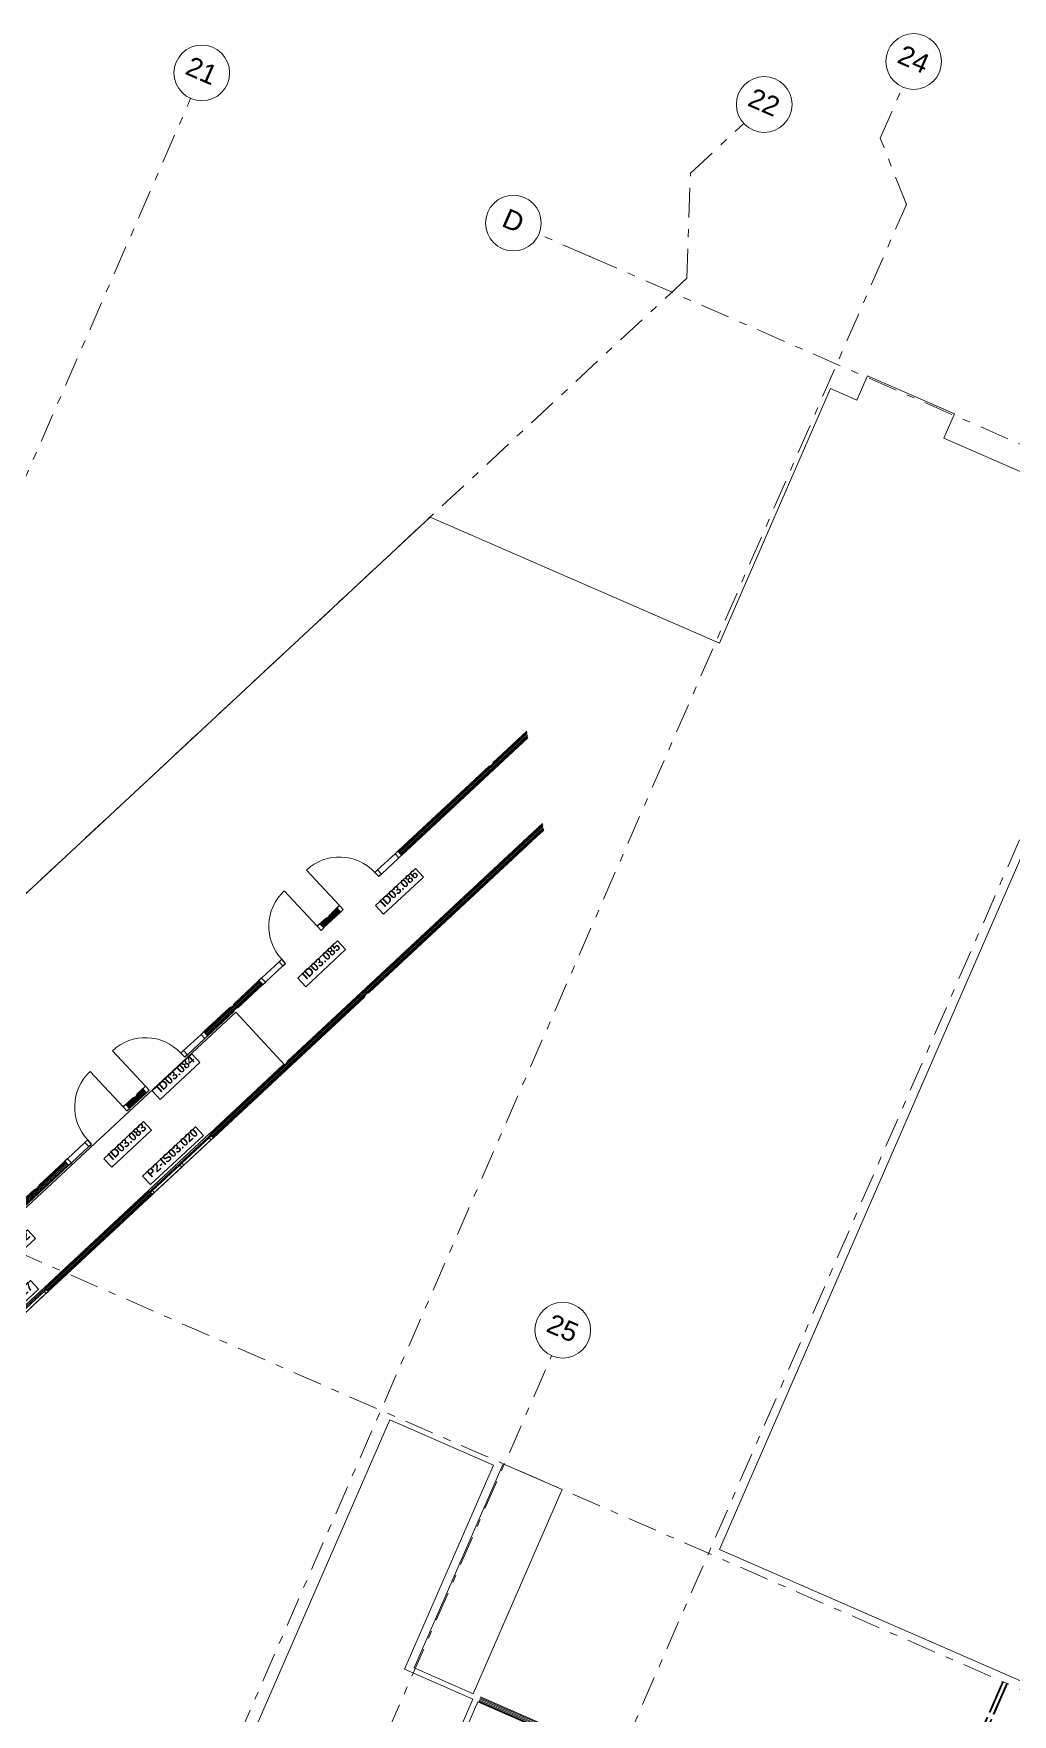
# Model space of a CAD drawing. Header units: millimetres. Extents: x -50172 to 162135, y -142603 to 4572.
# Drawn here: x -10275 to 7302, y -25751 to 4414 of the extents above; entities that cross this region are included whole.
import ezdxf
from ezdxf.enums import TextEntityAlignment as Align

# ---------------------------------------------------------------- set-up
doc = ezdxf.new("R2010")
doc.units = ezdxf.units.MM
doc.header["$MEASUREMENT"] = 0
doc.linetypes.add('Double Dashed', pattern=[1093.611073, 529.166651, -211.666656, 141.111112, -211.666656])
for name, color, linetype in [('A-15-MG_Structural_Grid', 7, 'Continuous'), ('New_A-05-M_Gross_Int_Circulation', 7, 'Continuous'), ('New_A-15-MG_Structural_Grid_Phase_2', 7, 'Continuous'), ('New_A-20-M_Floor_Slab', 7, 'Continuous'), ('New_A-25-M_Wall_Int', 7, 'Continuous'), ('New_ArchiCAD Door Markers', 7, 'Continuous'), ('New_ArchiCAD Doors', 7, 'Continuous'), ('New_ArchiCAD Window Markers', 7, 'Continuous'), ('New_ArchiCAD Windows', 7, 'Continuous')]:
    doc.layers.add(name, color=color, linetype=linetype)
for name, color, linetype, lineweight, true_color in [('A-15-MG_Structural_Grid_Pen_No__163', 7, 'Continuous', 0, 0x750077), ('A-25-M_Wall_Int_Pen_No__107', 7, 'Continuous', 15, 0xa6a6a6), ('New_A-05-M_Gross_Int_Circulation_Pen_No__74', 7, 'Continuous', 20, 0x606060), ('New_A-15-MG_Structural_Grid_Phase_2_Pen_No__222', 7, 'Continuous', 13, 0x65af33), ('New_A-25-M_Wall_Int_Pen_No__107', 7, 'Continuous', 15, 0xa6a6a6), ('New_ArchiCAD Doors_Pen_No__43', 7, 'Continuous', 30, 0x444444), ('New_ArchiCAD Doors_Pen_No__63', 7, 'Continuous', 20, 0x606060), ('New_ArchiCAD Windows_Pen_No__23', 7, 'Continuous', 30, 0x2a2a2a), ('New_ArchiCAD Windows_Pen_No__43', 7, 'Continuous', 30, 0x444444)]:
    doc.layers.add(name, color=color, linetype=linetype, lineweight=lineweight, true_color=true_color)
for name, color, linetype, lineweight in [('New_A-20-M_Floor_Slab_Pen_No__89', 8, 'Continuous', 20), ('New_A-25-M_Wall_Int_Pen_No__1', 7, 'Continuous', 13), ('New_ArchiCAD Door Markers_Pen_No__1', 7, 'Continuous', 13), ('New_ArchiCAD Door Markers_Pen_No__5', 7, 'Continuous', 25), ('New_ArchiCAD Doors_Pen_No__1', 7, 'Continuous', 13), ('New_ArchiCAD Window Markers_Pen_No__1', 7, 'Continuous', 13), ('New_ArchiCAD Window Markers_Pen_No__5', 7, 'Continuous', 25), ('New_ArchiCAD Windows_Pen_No__1', 7, 'Continuous', 13), ('New_ArchiCAD Windows_Pen_No__83', 8, 'Continuous', 20), ('New_ArchiCAD Zone Stamps_Pen_No__6', 7, 'Continuous', 35), ('New_ArchiCAD Zone Stamps_Pen_No__9', 7, 'Continuous', 13)]:
    doc.layers.add(name, color=color, linetype=linetype, lineweight=lineweight)
doc.styles.add('GENERATED_STYLE_1', font='')
doc.styles.add('GENERATED_STYLE_2', font='')
doc.styles.add('GENERATED_STYLE_3', font='')
doc.styles.add('GENERATED_STYLE_4', font='')
doc.styles.get('GENERATED_STYLE_1').set_extended_font_data('Arial', bold=True)
doc.styles.get('GENERATED_STYLE_2').set_extended_font_data('Swis721 BT', bold=True)
doc.styles.get('GENERATED_STYLE_3').set_extended_font_data('Arial')
doc.styles.get('GENERATED_STYLE_4').set_extended_font_data('Swis721 BT')

# ---------------------------------------------------------------- blocks, each defined once
blk = doc.blocks.new('Corridor 02-Third_INB 3152_2_1', base_point=(-27291, -30973))
at = {"layer": 'New_A-05-M_Gross_Int_Circulation_Pen_No__74', "linetype": 'Continuous'}
for p, q in [((-6645, -13146), (-25293, -30497)), ((-5755, -14103), (-6645, -13146)), ((-24435, -31465), (-5755, -14103)), ((-3879, -20465), (-7515, -28803)), ((-2019, -21276), (-3879, -20465)), ((-3617, -24942), (-2019, -21276)), ((-2387, -25478), (-3617, -24942)), ((-2907, -26669), (-2387, -25478))]:
    blk.add_line(p, q, dxfattribs=at)
at = {"layer": 'New_ArchiCAD Zone Stamps_Pen_No__6'}
for tag, height, style, p in [('ROOM_NAME', 250, 'GENERATED_STYLE_1', (-28124, -29414)), ('zoneNameLine2', 250, 'GENERATED_STYLE_1', (-28312, -29846)), ('ROOM_NUMBER', 200, 'GENERATED_STYLE_3', (-28501, -30267)), ('measuredAreaCode', 200, 'GENERATED_STYLE_3', (-28658, -30627)), ('ROOM_HOLES_PRM', 200, 'GENERATED_STYLE_3', (-28350, -30761)), ('DUMMY_649', 200, 'GENERATED_STYLE_3', (-27721, -31035)), ('DUMMY_650', 133, 'GENERATED_STYLE_3', (-27442, -31142))]:
    blk.add_attdef(tag, text='', height=height, rotation=336.4404, dxfattribs=dict(at, style=style)).set_placement(p, align=Align.TOP_LEFT)
blk = doc.blocks.new('Corridor 01-Third_INB 3350_5_1', base_point=(10604, -32200))
at = {"layer": 'New_A-05-M_Gross_Int_Circulation_Pen_No__74', "linetype": 'Continuous'}
for p, q in [((-2300, -25528), (-2815, -26709)), ((17510, -34166), (-2300, -25528))]:
    blk.add_line(p, q, dxfattribs=at)
at = {"layer": 'New_ArchiCAD Zone Stamps_Pen_No__9'}
for tag, height, style, p in [('ROOM_NAME', 250, 'GENERATED_STYLE_1', (9771, -30641)), ('zoneNameLine2', 250, 'GENERATED_STYLE_1', (9583, -31073)), ('ROOM_NUMBER', 200, 'GENERATED_STYLE_3', (9394, -31494)), ('measuredAreaCode', 200, 'GENERATED_STYLE_3', (9237, -31854)), ('DUMMY_649', 200, 'GENERATED_STYLE_3', (9545, -31988)), ('DUMMY_650', 200, 'GENERATED_STYLE_3', (10034, -32201)), ('DUMMY_651', 133, 'GENERATED_STYLE_3', (10313, -32308))]:
    blk.add_attdef(tag, text='', height=height, rotation=336.4404, dxfattribs=dict(at, style=style)).set_placement(p, align=Align.TOP_LEFT)
blk = doc.blocks.new('Slab_1_1', base_point=(-21949, -20987))
at = {"layer": 'New_A-20-M_Floor_Slab_Pen_No__89', "linetype": 'Continuous', "flags": 128}
blk.add_lwpolyline([(19341, -30335), (2042, -22792), (9994, -4556), (6071, -2845), (6261, -2410), (4700, -1730), (4511, -2165), (4033, -1957), (2041, -6526), (-3151, -4262), (-10734, -11317), (-11116, -10906), (-21949, -20987), (-21949, -20987), (-35034, -33163)], dxfattribs=at)
blk.add_lwpolyline([(-3442, -24918), (-2384, -25380), (-785, -21713), (-1843, -21252)], close=True, dxfattribs=at)
blk = doc.blocks.new('*X270')
at = {"layer": 'New_A-25-M_Wall_Int_Pen_No__107', "linetype": 'Continuous'}
blk.add_hatch(color=256, dxfattribs=at).paths.add_polyline_path([(-2263, -25474), (-2273, -25497), (-528, -26258), (-518, -26235)])
blk = doc.blocks.new('Door with Sidelight on Side 2 19')
at = {"layer": 'New_ArchiCAD Doors_Pen_No__1', "linetype": 'Continuous'}
for p, q in [((-755, 0), (-755, -15)), ((755, 0), (755, -15)), ((-755, -15), (-755, -18)), ((-755, -18), (-755, -38)), ((-755, -38), (-755, -63)), ((-755, -63), (-755, -82)), ((-755, -82), (-755, -85)), ((-755, -85), (-755, -100)), ((755, -15), (755, -18)), ((755, -18), (755, -38)), ((755, -38), (755, -63)), ((755, -63), (755, -82)), ((755, -82), (755, -85)), ((755, -85), (755, -100))]:
    blk.add_line(p, q, dxfattribs=at)
at = {"layer": 'New_ArchiCAD Doors_Pen_No__43', "linetype": 'Continuous'}
for p, q in [((-748, 0), (-755, 0)), ((-755, 0), (-755, -100)), ((-682, 0), (-748, 0)), ((-748, 0), (-748, -100)), ((-254, 0), (-682, 0)), ((-682, 0), (-682, -100)), ((-682, -100), (-682, 0)), ((-254, -100), (-254, 0)), ((-188, 0), (-254, 0)), ((-254, 0), (-254, -100)), ((-188, -100), (-188, 0)), ((748, 0), (682, 0)), ((682, 0), (682, -100)), ((748, 0), (755, 0)), ((748, -100), (748, 0)), ((755, 0), (755, -100)), ((-748, -100), (-755, -100)), ((-748, -100), (-682, -100)), ((-682, -100), (-254, -100)), ((-254, -100), (-188, -100)), ((682, -100), (748, -100)), ((748, -100), (755, -100))]:
    blk.add_line(p, q, dxfattribs=at)
at = {"layer": 'New_ArchiCAD Doors_Pen_No__63', "linetype": 'Continuous'}
blk.add_line((682, 0), (682, 870), dxfattribs=at)
blk.add_arc((682, 0), 870, 90, 180, dxfattribs=at)
blk = doc.blocks.new('Wall_12_1', base_point=(17659, -34120))
at = {"layer": 'New_A-25-M_Wall_Int_Pen_No__107', "linetype": 'Continuous'}
for points in [[(-2288, -25530), (-543, -26292), (-537, -26278), (-2282, -25517)], [(-2248, -25439), (-2254, -25453), (-509, -26214), (-503, -26200)]]:
    blk.add_hatch(color=256, dxfattribs=at).paths.add_polyline_path(points)
at = {"layer": 'New_A-25-M_Wall_Int_Pen_No__107', "linetype": 'Continuous', "lineweight": 0, "true_color": 0x535353}
for points in [[(-2281, -25514), (-2282, -25517), (-537, -26278), (-535, -26275)], [(-2254, -25453), (-2255, -25455), (-510, -26216), (-509, -26214)]]:
    blk.add_hatch(color=251, dxfattribs=at).paths.add_polyline_path(points)
at = {"layer": 'New_A-25-M_Wall_Int_Pen_No__1', "linetype": 'Continuous'}
for p, q in [((-537, -26278), (-2282, -25517)), ((-535, -26275), (-2281, -25514)), ((-528, -26258), (-2273, -25497)), ((-518, -26235), (-2263, -25474)), ((-510, -26216), (-2255, -25455)), ((-509, -26214), (-2254, -25453))]:
    blk.add_line(p, q, dxfattribs=at)
at = {"layer": 'New_A-25-M_Wall_Int_Pen_No__1', "linetype": 'Continuous', "flags": 128}
for points in [[(-2288, -25530), (-543, -26292)], [(-503, -26200), (-2248, -25439)]]:
    blk.add_lwpolyline(points, dxfattribs=at)
at = {"layer": 'New_A-25-M_Wall_Int', "color": 250, "lineweight": 50, "true_color": 0x2a2a2a}
blk.add_blockref('*X270', (0, 0), dxfattribs=at)
at = {"layer": 'New_ArchiCAD Doors', "color": 251, "linetype": 'Continuous', "lineweight": 20, "true_color": 0x606060, "zscale": 1000, "rotation": 336.440411583999}
blk.add_blockref('Door with Sidelight on Side 2 19', (189, -26502), dxfattribs=at)
blk = doc.blocks.new('Wall_16_1', base_point=(5524, -28828))
at = {"layer": 'New_A-25-M_Wall_Int_Pen_No__107', "linetype": 'Continuous'}
for points in [[(7123, -25161), (6883, -25711), (6897, -25717), (7137, -25167)], [(7201, -25195), (6961, -25745), (6975, -25751), (7215, -25201)], [(6843, -25803), (5524, -28828), (5538, -28834), (6857, -25809)], [(6921, -25837), (5602, -28862), (5616, -28868), (6935, -25843)]]:
    blk.add_hatch(color=256, dxfattribs=at).paths.add_polyline_path(points)
at = {"layer": 'New_A-25-M_Wall_Int_Pen_No__107', "linetype": 'Continuous', "lineweight": 0, "true_color": 0x535353}
for points in [[(7137, -25167), (6897, -25717), (6900, -25719), (7140, -25169)], [(7198, -25194), (6958, -25744), (6961, -25745), (7201, -25195)], [(6857, -25809), (5538, -28834), (5541, -28835), (6860, -25810)], [(6918, -25836), (5599, -28861), (5602, -28862), (6921, -25837)]]:
    blk.add_hatch(color=251, dxfattribs=at).paths.add_polyline_path(points)
at = {"layer": 'New_A-25-M_Wall_Int_Pen_No__1', "linetype": 'Continuous'}
for p, q in [((7137, -25167), (6897, -25717)), ((7140, -25169), (6900, -25719)), ((7198, -25194), (6958, -25744)), ((7201, -25195), (6961, -25745)), ((6857, -25809), (5538, -28834)), ((6860, -25810), (5541, -28835)), ((6918, -25836), (5599, -28861)), ((6921, -25837), (5602, -28862))]:
    blk.add_line(p, q, dxfattribs=at)
at = {"layer": 'New_A-25-M_Wall_Int_Pen_No__1', "linetype": 'Continuous', "flags": 128}
for points in [[(7123, -25161), (6883, -25711)], [(6975, -25751), (7215, -25201)], [(6843, -25803), (5524, -28828)], [(5616, -28868), (6935, -25843)]]:
    blk.add_lwpolyline(points, dxfattribs=at)
blk = doc.blocks.new('*X330')
at = {"layer": 'New_A-25-M_Wall_Int_Pen_No__107', "linetype": 'Continuous'}
blk.add_hatch(color=256, dxfattribs=at).paths.add_polyline_path([(-8188, -16378), (-10054, -18115), (-10046, -18124), (-10037, -18133), (-8171, -16397), (-8180, -16387)])
blk = doc.blocks.new('*X331')
at = {"layer": 'New_A-25-M_Wall_Int_Pen_No__107', "linetype": 'Continuous'}
blk.add_hatch(color=256, dxfattribs=at).paths.add_polyline_path([(-7090, -15357), (-7082, -15365), (-7073, -15375), (-1123, -9838), (-1128, -9809)])
blk = doc.blocks.new('Horizontal Multi-Sash Window 19_2')
at = {"layer": 'New_ArchiCAD Windows_Pen_No__1', "linetype": 'Continuous'}
for p, q in [((-750, -13), (-750, 0)), ((750, -13), (750, 0)), ((-750, -32), (-750, -13)), ((-750, -35), (-750, -32)), ((-750, -50), (-750, -35)), ((750, -32), (750, -13)), ((750, -35), (750, -32)), ((750, -50), (750, -35))]:
    blk.add_line(p, q, dxfattribs=at)
at = {"layer": 'New_ArchiCAD Windows_Pen_No__23', "linetype": 'Continuous'}
for p, q in [((-750, 50), (750, 50)), ((-750, -50), (750, -50))]:
    blk.add_line(p, q, dxfattribs=at)
at = {"layer": 'New_ArchiCAD Windows_Pen_No__43', "linetype": 'Continuous'}
for p, q in [((-750, 0), (-745, 0)), ((-745, 0), (-695, 0)), ((-695, 0), (-695, -50)), ((-25, -50), (-25, 0)), ((-25, 0), (0, 0)), ((0, 0), (25, 0)), ((25, 0), (25, -50)), ((695, -50), (695, 0)), ((695, 0), (745, 0)), ((745, 0), (750, 0)), ((-745, -50), (-750, -50)), ((-695, -50), (-745, -50)), ((0, -50), (-25, -50)), ((25, -50), (0, -50)), ((745, -50), (695, -50)), ((750, -50), (745, -50))]:
    blk.add_line(p, q, dxfattribs=at)
at = {"layer": 'New_ArchiCAD Windows_Pen_No__83', "linetype": 'Continuous'}
for p, q in [((-745, -50), (-745, 0)), ((-695, 0), (-25, 0)), ((25, 0), (695, 0)), ((745, -50), (745, 0)), ((-25, -50), (-695, -50)), ((695, -50), (25, -50))]:
    blk.add_line(p, q, dxfattribs=at)
blk = doc.blocks.new('Window Stamp 18_8')
at = {"layer": 'New_ArchiCAD Window Markers_Pen_No__5', "linetype": 'Continuous'}
for p, q in [((647, -150), (-648, -150)), ((-648, -150), (-648, -362)), ((647, -150), (-648, -150)), ((647, -362), (647, -150)), ((-648, -362), (647, -362))]:
    blk.add_line(p, q, dxfattribs=at)
at = {"layer": 'New_ArchiCAD Window Markers_Pen_No__1', "style": 'GENERATED_STYLE_2'}
blk.add_attdef('AC_WIDO_ID', text='', height=150, rotation=180, dxfattribs=at).set_placement((589, -105), align=Align.BOTTOM_LEFT)
blk = doc.blocks.new('Wall_26_1', base_point=(-1115, -9882))
at = {"layer": 'A-25-M_Wall_Int_Pen_No__107', "linetype": 'Continuous'}
blk.add_hatch(color=256, dxfattribs=at).paths.add_polyline_path([(-1323, -10075), (-1311, -10064), (-1326, -10057), (-1338, -10068)])
at = {"layer": 'New_A-25-M_Wall_Int_Pen_No__107', "linetype": 'Continuous', "lineweight": 0, "true_color": 0x535353}
for points in [[(-5716, -14051), (-1132, -9785), (-1132, -9781), (-5718, -14049)], [(-4327, -12850), (-1118, -9864), (-1119, -9860), (-4330, -12848)], [(-4332, -12851), (-7060, -15389), (-7058, -15391), (-4329, -12852)], [(-4329, -12852), (-4327, -12850), (-4330, -12848), (-4332, -12851)], [(-4314, -12859), (-4312, -12856), (-4327, -12850), (-4329, -12852)], [(-4261, -12809), (-4258, -12807), (-4273, -12800), (-4276, -12802)], [(-5720, -14051), (-7105, -15340), (-7103, -15342), (-5718, -14053)], [(-5769, -14097), (-5767, -14095), (-5777, -14084), (-5780, -14086)], [(-5720, -14051), (-5718, -14049), (-5728, -14038), (-5731, -14040)], [(-5718, -14053), (-5716, -14051), (-5718, -14049), (-5720, -14051)], [(-8204, -16362), (-10070, -18098), (-10068, -18101), (-8201, -16364)], [(-8158, -16411), (-10024, -18147), (-10022, -18150), (-8156, -16413)]]:
    blk.add_hatch(color=251, dxfattribs=at).paths.add_polyline_path(points)
at = {"layer": 'New_A-25-M_Wall_Int_Pen_No__107', "linetype": 'Continuous'}
for points in [[(-5707, -14039), (-1132, -9781), (-1135, -9764), (-5717, -14028)], [(-1311, -10064), (-1115, -9882), (-1118, -9864), (-1326, -10057)], [(-4246, -12795), (-1323, -10075), (-1338, -10068), (-4261, -12789)], [(-7058, -15391), (-7047, -15402), (-4326, -12870), (-4341, -12863)], [(-4326, -12870), (-4314, -12859), (-4329, -12852), (-4341, -12863)], [(-4258, -12807), (-4246, -12795), (-4261, -12789), (-4273, -12800)], [(-7116, -15329), (-7105, -15340), (-5780, -14107), (-5791, -14096)], [(-5780, -14107), (-5769, -14097), (-5780, -14086), (-5791, -14096)], [(-5718, -14049), (-5707, -14039), (-5717, -14028), (-5728, -14038)], [(-10080, -18087), (-10070, -18098), (-8204, -16362), (-8214, -16351)], [(-10022, -18150), (-10012, -18161), (-8146, -16424), (-8156, -16413)]]:
    blk.add_hatch(color=256, dxfattribs=at).paths.add_polyline_path(points)
at = {"layer": 'New_A-25-M_Wall_Int_Pen_No__1', "linetype": 'Continuous'}
for p, q in [((-1132, -9785), (-7103, -15342)), ((-1128, -9809), (-7090, -15357)), ((-1123, -9838), (-7073, -15375)), ((-1132, -9781), (-5718, -14049)), ((-1119, -9860), (-4330, -12848)), ((-1118, -9864), (-1326, -10057)), ((-1338, -10068), (-4261, -12789)), ((-1326, -10057), (-1338, -10068)), ((-4332, -12851), (-7060, -15389)), ((-4341, -12863), (-7058, -15391)), ((-4329, -12852), (-4341, -12863)), ((-4330, -12848), (-4332, -12851)), ((-4329, -12852), (-4314, -12859)), ((-4276, -12802), (-4327, -12850)), ((-4312, -12856), (-4327, -12850)), ((-4261, -12809), (-4276, -12802)), ((-4261, -12789), (-4273, -12800)), ((-4258, -12807), (-4273, -12800)), ((-5720, -14051), (-7105, -15340)), ((-5780, -14086), (-5769, -14097)), ((-5777, -14084), (-5767, -14095)), ((-5731, -14040), (-5720, -14051)), ((-5718, -14049), (-5728, -14038)), ((-7105, -15340), (-7116, -15329)), ((-7103, -15342), (-7105, -15340)), ((-7090, -15357), (-7103, -15342)), ((-7082, -15365), (-7090, -15357)), ((-7073, -15375), (-7082, -15365)), ((-7060, -15389), (-7073, -15375)), ((-7058, -15391), (-7060, -15389)), ((-7047, -15402), (-7058, -15391)), ((-8204, -16362), (-10070, -18098)), ((-8201, -16364), (-10068, -18101)), ((-8188, -16378), (-10054, -18115)), ((-8171, -16397), (-10037, -18133)), ((-8158, -16411), (-10024, -18147)), ((-8156, -16413), (-10022, -18150)), ((-8204, -16362), (-8214, -16351)), ((-8201, -16364), (-8204, -16362)), ((-8188, -16378), (-8201, -16364)), ((-8180, -16387), (-8188, -16378)), ((-8171, -16397), (-8180, -16387)), ((-8158, -16411), (-8171, -16397)), ((-8156, -16413), (-8158, -16411)), ((-8146, -16424), (-8156, -16413)), ((-10070, -18098), (-10080, -18087)), ((-10068, -18101), (-10070, -18098)), ((-10054, -18115), (-10068, -18101)), ((-10046, -18124), (-10054, -18115)), ((-10037, -18133), (-10046, -18124)), ((-10024, -18147), (-10037, -18133)), ((-10022, -18150), (-10024, -18147)), ((-10012, -18161), (-10022, -18150))]:
    blk.add_line(p, q, dxfattribs=at)
at = {"layer": 'New_A-25-M_Wall_Int_Pen_No__1', "linetype": 'Continuous', "flags": 128}
for points in [[(-1135, -9764), (-5717, -14028)], [(-1311, -10064), (-1115, -9882)], [(-4246, -12795), (-1323, -10075)], [(-7047, -15402), (-4326, -12870)], [(-5791, -14096), (-7116, -15329)], [(-8214, -16351), (-10080, -18087)], [(-10012, -18161), (-8146, -16424)]]:
    blk.add_lwpolyline(points, dxfattribs=at)
at = {"layer": 'New_A-25-M_Wall_Int', "color": 250, "lineweight": 50, "true_color": 0x2a2a2a}
for name in ['*X331', '*X330']:
    blk.add_blockref(name, (0, 0), dxfattribs=at)
at = {"layer": 'New_ArchiCAD Window Markers'}
ref = blk.add_blockref('Window Stamp 18_8', (-7597, -15913), dxfattribs=dict(at, rotation=222.9395604774693))
ref.add_attrib('AC_WIDO_ID', 'P2-IS03.020', dxfattribs={"layer": 'New_ArchiCAD Window Markers_Pen_No__1', "color": 7, "height": 150, "rotation": 42.9396, "style": 'GENERATED_STYLE_2'}).set_placement((-8130, -16159), align=Align.BOTTOM_LEFT)
ref = blk.add_blockref('Window Stamp 18_8', (-10561, -18671), dxfattribs=dict(at, rotation=222.9395604774693))
ref.add_attrib('AC_WIDO_ID', 'P2-IS03.017', dxfattribs={"layer": 'New_ArchiCAD Window Markers_Pen_No__1', "color": 7, "height": 150, "rotation": 42.9396, "style": 'GENERATED_STYLE_2'}).set_placement((-11094, -18918), align=Align.BOTTOM_LEFT)
at = {"layer": 'New_ArchiCAD Windows', "color": 251, "linetype": 'Continuous', "lineweight": 20, "true_color": 0x606060, "xscale": -1, "zscale": 1000, "rotation": 42.93956047746932}
for p in [(-7631, -15876), (-10595, -18635)]:
    blk.add_blockref('Horizontal Multi-Sash Window 19_2', p, dxfattribs=at)
blk = doc.blocks.new('*X374')
at = {"layer": 'New_A-25-M_Wall_Int_Pen_No__107', "linetype": 'Continuous'}
blk.add_hatch(color=256, dxfattribs=at).paths.add_polyline_path([(-9693, -15855), (-10674, -16767), (-10657, -16786), (-9676, -15873)])
blk = doc.blocks.new('*X375')
at = {"layer": 'New_A-25-M_Wall_Int_Pen_No__107', "linetype": 'Continuous'}
blk.add_hatch(color=256, dxfattribs=at).paths.add_polyline_path([(-8588, -14826), (-8571, -14844), (-8278, -14572), (-8295, -14553)])
blk = doc.blocks.new('*X376')
at = {"layer": 'New_A-25-M_Wall_Int_Pen_No__107', "linetype": 'Continuous'}
blk.add_hatch(color=256, dxfattribs=at).paths.add_polyline_path([(-6208, -12612), (-7189, -13525), (-7172, -13543), (-6191, -12630)])
blk = doc.blocks.new('*X377')
at = {"layer": 'New_A-25-M_Wall_Int_Pen_No__107', "linetype": 'Continuous'}
blk.add_hatch(color=256, dxfattribs=at).paths.add_polyline_path([(-5103, -11583), (-5086, -11602), (-4793, -11329), (-4810, -11311)])
blk = doc.blocks.new('*X378')
at = {"layer": 'New_A-25-M_Wall_Int_Pen_No__107', "linetype": 'Continuous'}
blk.add_hatch(color=256, dxfattribs=at).paths.add_polyline_path([(-1412, -8149), (-3705, -10282), (-3688, -10301), (-1407, -8178)])
blk = doc.blocks.new('*X379')
at = {"layer": 'New_A-25-M_Wall_Int_Pen_No__107', "linetype": 'Continuous'}
for p, q in [((-5010, -11447), (-5008, -11452)), ((-5008, -11452), (-4999, -11457)), ((-4975, -11413), (-4972, -11413)), ((-4972, -11413), (-4966, -11412)), ((-4968, -11427), (-4966, -11420)), ((-4966, -11412), (-4961, -11409)), ((-4964, -11414), (-4966, -11420)), ((-4961, -11409), (-4964, -11414)), ((-4961, -11409), (-4957, -11404)), ((-4956, -11405), (-4961, -11409)), ((-4957, -11404), (-4954, -11399)), ((-4951, -11402), (-4956, -11405)), ((-4954, -11399), (-4953, -11393)), ((-4953, -11393), (-4953, -11393)), ((-4945, -11402), (-4951, -11402)), ((-4940, -11402), (-4945, -11402))]:
    blk.add_line(p, q, dxfattribs=at)
blk = doc.blocks.new('Door Stamp 17_19')
at = {"layer": 'New_ArchiCAD Door Markers_Pen_No__5', "linetype": 'Continuous'}
for p, q in [((771, -442), (-207, -442)), ((-207, -442), (-207, -654)), ((771, -654), (771, -442)), ((-207, -654), (771, -654)), ((-207, -654), (771, -654))]:
    blk.add_line(p, q, dxfattribs=at)
at = {"layer": 'New_ArchiCAD Door Markers_Pen_No__1', "style": 'GENERATED_STYLE_2'}
blk.add_attdef('AC_WIDO_ID', text='', height=150, dxfattribs=at).set_placement((-148, -609), align=Align.BOTTOM_LEFT)
blk = doc.blocks.new('Door with Sidelight on Side 2 19_4')
at = {"layer": 'New_ArchiCAD Doors_Pen_No__1', "linetype": 'Continuous'}
for p, q in [((-755, 0), (-755, -15)), ((755, 0), (755, -15)), ((-755, -15), (-755, -18)), ((-755, -18), (-755, -37)), ((-755, -37), (-755, -62)), ((-755, -62), (-755, -82)), ((-755, -82), (-755, -85)), ((-755, -85), (-755, -100)), ((755, -15), (755, -18)), ((755, -18), (755, -37)), ((755, -37), (755, -62)), ((755, -62), (755, -82)), ((755, -82), (755, -85)), ((755, -85), (755, -100))]:
    blk.add_line(p, q, dxfattribs=at)
at = {"layer": 'New_ArchiCAD Doors_Pen_No__43', "linetype": 'Continuous'}
for p, q in [((-748, 0), (-755, 0)), ((-755, 0), (-755, -100)), ((-682, 0), (-748, 0)), ((-748, 0), (-748, -100)), ((-254, 0), (-682, 0)), ((-682, 0), (-682, -100)), ((-682, -100), (-682, 0)), ((-254, -100), (-254, 0)), ((-188, 0), (-254, 0)), ((-254, 0), (-254, -100)), ((-188, -100), (-188, 0)), ((748, 0), (682, 0)), ((682, 0), (682, -100)), ((748, 0), (755, 0)), ((748, -100), (748, 0)), ((755, 0), (755, -100)), ((-748, -100), (-755, -100)), ((-748, -100), (-682, -100)), ((-682, -100), (-254, -100)), ((-254, -100), (-188, -100)), ((682, -100), (748, -100)), ((748, -100), (755, -100))]:
    blk.add_line(p, q, dxfattribs=at)
at = {"layer": 'New_ArchiCAD Doors_Pen_No__63', "linetype": 'Continuous'}
blk.add_line((682, 0), (682, 870), dxfattribs=at)
blk.add_arc((682, 0), 870, 90, 180, dxfattribs=at)
blk = doc.blocks.new('Door Stamp 17_22')
at = {"layer": 'New_ArchiCAD Door Markers_Pen_No__5', "linetype": 'Continuous'}
for p, q in [((324, -142), (-653, -142)), ((-653, -142), (-653, -354)), ((324, -354), (324, -142)), ((-653, -354), (324, -354)), ((-653, -354), (324, -354))]:
    blk.add_line(p, q, dxfattribs=at)
at = {"layer": 'New_ArchiCAD Door Markers_Pen_No__1', "style": 'GENERATED_STYLE_2'}
blk.add_attdef('AC_WIDO_ID', text='', height=150, dxfattribs=at).set_placement((-594, -309), align=Align.BOTTOM_LEFT)
blk = doc.blocks.new('Wall_36_1', base_point=(-25324, -30348))
at = {"layer": 'New_A-25-M_Wall_Int_Pen_No__107', "linetype": 'Continuous', "lineweight": 0, "true_color": 0x535353}
for points in [[(-2022, -8690), (-1416, -8126), (-1416, -8123), (-2024, -8688)], [(-1403, -8202), (-3674, -10315), (-3672, -10317), (-1402, -8205)], [(-2026, -8690), (-3720, -10266), (-3718, -10268), (-2024, -8692)], [(-2083, -8723), (-2085, -8725), (-2075, -8736), (-2073, -8734)], [(-2034, -8677), (-2036, -8679), (-2026, -8690), (-2024, -8688)], [(-2024, -8688), (-2026, -8690), (-2024, -8692), (-2022, -8690)], [(-4936, -11398), (-5118, -11567), (-5116, -11569), (-4934, -11400)], [(-5072, -11616), (-5070, -11619), (-4777, -11346), (-4779, -11344)], [(-5013, -11449), (-5014, -11450), (-5004, -11461), (-5003, -11460)], [(-4945, -11386), (-4946, -11387), (-4936, -11398), (-4935, -11397)], [(-4935, -11397), (-4936, -11398), (-4934, -11400), (-4933, -11399)], [(-4935, -11397), (-4933, -11399), (-4823, -11297), (-4825, -11295)], [(-6681, -13113), (-6679, -13115), (-6176, -12647), (-6178, -12645)], [(-6223, -12596), (-6677, -13018), (-6675, -13020), (-6221, -12598)], [(-6679, -13020), (-7204, -13509), (-7202, -13511), (-6677, -13022)], [(-6683, -13115), (-7159, -13558), (-7157, -13560), (-6681, -13117)], [(-6737, -13053), (-6739, -13055), (-6728, -13066), (-6726, -13064)], [(-6687, -13007), (-6690, -13009), (-6679, -13020), (-6677, -13018)], [(-6681, -13113), (-6683, -13115), (-6681, -13117), (-6679, -13115)], [(-6679, -13115), (-6681, -13117), (-6671, -13128), (-6668, -13126)], [(-6677, -13018), (-6679, -13020), (-6677, -13022), (-6675, -13020)], [(-6630, -13070), (-6632, -13072), (-6622, -13083), (-6619, -13080)], [(-8422, -14642), (-8603, -14810), (-8601, -14812), (-8420, -14644)], [(-8557, -14859), (-8555, -14861), (-8262, -14589), (-8264, -14586)], [(-8479, -14674), (-8481, -14676), (-8471, -14687), (-8469, -14685)], [(-8430, -14629), (-8432, -14631), (-8422, -14642), (-8420, -14640)], [(-8420, -14640), (-8422, -14642), (-8420, -14644), (-8418, -14642)], [(-8420, -14640), (-8418, -14642), (-8308, -14540), (-8310, -14537)], [(-9662, -15888), (-10643, -16800), (-10641, -16803), (-9660, -15890)], [(-9708, -15838), (-10184, -16281), (-10182, -16283), (-9706, -15841)], [(-10186, -16283), (-10689, -16751), (-10687, -16753), (-10184, -16286)], [(-10194, -16270), (-10196, -16272), (-10186, -16283), (-10184, -16281)], [(-10184, -16281), (-10186, -16283), (-10184, -16286), (-10182, -16283)], [(-10243, -16316), (-10245, -16318), (-10235, -16329), (-10233, -16327)]]:
    blk.add_hatch(color=251, dxfattribs=at).paths.add_polyline_path(points)
at = {"layer": 'New_A-25-M_Wall_Int_Pen_No__107', "linetype": 'Continuous'}
for points in [[(-2013, -8678), (-1416, -8123), (-1419, -8105), (-2023, -8667)], [(-1402, -8205), (-3672, -10317), (-3662, -10328), (-1399, -8223)], [(-3730, -10255), (-3720, -10266), (-2086, -8746), (-2096, -8735)], [(-2085, -8725), (-2096, -8735), (-2086, -8746), (-2075, -8736)], [(-2023, -8667), (-2034, -8677), (-2024, -8688), (-2013, -8678)], [(-5025, -11460), (-5128, -11556), (-5118, -11567), (-5015, -11471)], [(-5070, -11619), (-5060, -11630), (-4767, -11357), (-4777, -11346)], [(-5014, -11450), (-5025, -11460), (-5015, -11471), (-5004, -11461)], [(-4934, -11376), (-4945, -11386), (-4935, -11397), (-4924, -11387)], [(-4835, -11284), (-4934, -11376), (-4924, -11387), (-4825, -11295)], [(-6234, -12585), (-6676, -12997), (-6666, -13008), (-6223, -12596)], [(-6176, -12647), (-6619, -13059), (-6608, -13070), (-6165, -12658)], [(-7215, -13498), (-7204, -13509), (-6739, -13076), (-6750, -13065)], [(-6692, -13127), (-7157, -13560), (-7146, -13571), (-6682, -13138)], [(-6739, -13055), (-6750, -13065), (-6739, -13076), (-6728, -13066)], [(-6681, -13117), (-6692, -13127), (-6682, -13138), (-6671, -13128)], [(-6676, -12997), (-6687, -13007), (-6677, -13018), (-6666, -13008)], [(-6619, -13059), (-6630, -13070), (-6619, -13080), (-6608, -13070)], [(-8492, -14686), (-8613, -14799), (-8603, -14810), (-8482, -14697)], [(-8555, -14861), (-8545, -14872), (-8252, -14600), (-8262, -14589)], [(-8481, -14676), (-8492, -14686), (-8482, -14697), (-8471, -14687)], [(-8419, -14618), (-8430, -14629), (-8420, -14640), (-8409, -14629)], [(-8320, -14526), (-8419, -14618), (-8409, -14629), (-8310, -14537)], [(-10641, -16803), (-10631, -16814), (-9650, -15901), (-9660, -15890)], [(-9718, -15827), (-10183, -16260), (-10173, -16271), (-9708, -15838)], [(-10183, -16260), (-10194, -16270), (-10184, -16281), (-10173, -16271)], [(-10699, -16740), (-10689, -16751), (-10246, -16339), (-10256, -16328)], [(-10245, -16318), (-10256, -16328), (-10246, -16339), (-10235, -16329)]]:
    blk.add_hatch(color=256, dxfattribs=at).paths.add_polyline_path(points)
at = {"layer": 'New_A-25-M_Wall_Int_Pen_No__1', "linetype": 'Continuous'}
for p, q in [((-2022, -8690), (-1416, -8126)), ((-2013, -8678), (-1416, -8123)), ((-3705, -10282), (-1412, -8149)), ((-3688, -10301), (-1407, -8178)), ((-3674, -10315), (-1403, -8202)), ((-3672, -10317), (-1402, -8205)), ((-3720, -10266), (-2086, -8746)), ((-3718, -10268), (-2024, -8692)), ((-2086, -8746), (-2075, -8736)), ((-2085, -8725), (-2075, -8736)), ((-2083, -8723), (-2073, -8734)), ((-2073, -8734), (-2026, -8690)), ((-2036, -8679), (-2026, -8690)), ((-2024, -8688), (-2034, -8677)), ((-2024, -8688), (-2013, -8678)), ((-2024, -8692), (-2022, -8690)), ((-3730, -10255), (-3720, -10266)), ((-3720, -10266), (-3718, -10268)), ((-3718, -10268), (-3705, -10282)), ((-3705, -10282), (-3688, -10301)), ((-3688, -10301), (-3674, -10315)), ((-3674, -10315), (-3672, -10317)), ((-3672, -10317), (-3662, -10328)), ((-5116, -11569), (-4934, -11400)), ((-5103, -11583), (-4810, -11311)), ((-5086, -11602), (-4793, -11329)), ((-5072, -11616), (-4779, -11344)), ((-5070, -11619), (-4777, -11346)), ((-5015, -11471), (-5004, -11461)), ((-5014, -11450), (-5004, -11461)), ((-5013, -11449), (-5003, -11460)), ((-5003, -11460), (-4936, -11398)), ((-4946, -11387), (-4936, -11398)), ((-4935, -11397), (-4945, -11386)), ((-4935, -11397), (-4924, -11387)), ((-4934, -11400), (-4933, -11399)), ((-4933, -11399), (-4823, -11297)), ((-4924, -11387), (-4825, -11295)), ((-4835, -11284), (-4825, -11295)), ((-4825, -11295), (-4823, -11297)), ((-4823, -11297), (-4810, -11311)), ((-4810, -11311), (-4793, -11329)), ((-4793, -11329), (-4779, -11344)), ((-4779, -11344), (-4777, -11346)), ((-4777, -11346), (-4767, -11357)), ((-5128, -11556), (-5118, -11567)), ((-5118, -11567), (-5015, -11471)), ((-5118, -11567), (-5116, -11569)), ((-5116, -11569), (-5103, -11583)), ((-5103, -11583), (-5086, -11602)), ((-5086, -11602), (-5072, -11616)), ((-5072, -11616), (-5070, -11619)), ((-5070, -11619), (-5060, -11630)), ((-7189, -13525), (-6208, -12612)), ((-7172, -13543), (-6191, -12630)), ((-7159, -13558), (-6178, -12645)), ((-6679, -13115), (-6176, -12647)), ((-6675, -13020), (-6221, -12598)), ((-6666, -13008), (-6223, -12596)), ((-6234, -12585), (-6223, -12596)), ((-6223, -12596), (-6221, -12598)), ((-6221, -12598), (-6208, -12612)), ((-6208, -12612), (-6191, -12630)), ((-6191, -12630), (-6178, -12645)), ((-6178, -12645), (-6176, -12647)), ((-6176, -12647), (-6165, -12658)), ((-7204, -13509), (-6739, -13076)), ((-7202, -13511), (-6677, -13022)), ((-7157, -13560), (-6681, -13117)), ((-6739, -13055), (-6728, -13066)), ((-6739, -13076), (-6728, -13066)), ((-6737, -13053), (-6726, -13064)), ((-6726, -13064), (-6679, -13020)), ((-6690, -13009), (-6679, -13020)), ((-6677, -13018), (-6687, -13007)), ((-6681, -13117), (-6671, -13128)), ((-6668, -13126), (-6679, -13115)), ((-6677, -13018), (-6666, -13008)), ((-6677, -13022), (-6675, -13020)), ((-6622, -13083), (-6632, -13072)), ((-6619, -13080), (-6630, -13070)), ((-7215, -13498), (-7204, -13509)), ((-7204, -13509), (-7202, -13511)), ((-7202, -13511), (-7189, -13525)), ((-7189, -13525), (-7172, -13543)), ((-7172, -13543), (-7159, -13558)), ((-7159, -13558), (-7157, -13560)), ((-7157, -13560), (-7146, -13571)), ((-8603, -14810), (-8482, -14697)), ((-8601, -14812), (-8420, -14644)), ((-8588, -14826), (-8295, -14553)), ((-8571, -14844), (-8278, -14572)), ((-8557, -14859), (-8264, -14586)), ((-8555, -14861), (-8262, -14589)), ((-8482, -14697), (-8471, -14687)), ((-8481, -14676), (-8471, -14687)), ((-8479, -14674), (-8469, -14685)), ((-8469, -14685), (-8422, -14642)), ((-8432, -14631), (-8422, -14642)), ((-8420, -14640), (-8430, -14629)), ((-8420, -14640), (-8409, -14629)), ((-8420, -14644), (-8418, -14642)), ((-8418, -14642), (-8308, -14540)), ((-8409, -14629), (-8310, -14537)), ((-8320, -14526), (-8310, -14537)), ((-8310, -14537), (-8308, -14540)), ((-8308, -14540), (-8295, -14553)), ((-8295, -14553), (-8278, -14572)), ((-8278, -14572), (-8264, -14586)), ((-8264, -14586), (-8262, -14589)), ((-8262, -14589), (-8252, -14600)), ((-8613, -14799), (-8603, -14810)), ((-8603, -14810), (-8601, -14812)), ((-8601, -14812), (-8588, -14826)), ((-8588, -14826), (-8571, -14844)), ((-8571, -14844), (-8557, -14859)), ((-8557, -14859), (-8555, -14861)), ((-8555, -14861), (-8545, -14872)), ((-10674, -16767), (-9693, -15855)), ((-10657, -16786), (-9676, -15873)), ((-10643, -16800), (-9662, -15888)), ((-10641, -16803), (-9660, -15890)), ((-10182, -16283), (-9706, -15841)), ((-10173, -16271), (-9708, -15838)), ((-9718, -15827), (-9708, -15838)), ((-9708, -15838), (-9706, -15841)), ((-9706, -15841), (-9693, -15855)), ((-9693, -15855), (-9676, -15873)), ((-9676, -15873), (-9662, -15888)), ((-9662, -15888), (-9660, -15890)), ((-9660, -15890), (-9650, -15901)), ((-10687, -16753), (-10184, -16286)), ((-10233, -16327), (-10186, -16283)), ((-10196, -16272), (-10186, -16283)), ((-10184, -16281), (-10194, -16270)), ((-10184, -16281), (-10173, -16271)), ((-10184, -16286), (-10182, -16283)), ((-10689, -16751), (-10246, -16339)), ((-10246, -16339), (-10235, -16329)), ((-10245, -16318), (-10235, -16329)), ((-10243, -16316), (-10233, -16327))]:
    blk.add_line(p, q, dxfattribs=at)
at = {"layer": 'New_A-25-M_Wall_Int_Pen_No__1', "linetype": 'Continuous', "flags": 128}
for points in [[(-1419, -8105), (-2023, -8667)], [(-3662, -10328), (-1399, -8223)], [(-2096, -8735), (-3730, -10255)], [(-5025, -11460), (-5128, -11556)], [(-5060, -11630), (-4767, -11357)], [(-4835, -11284), (-4934, -11376)], [(-6234, -12585), (-6676, -12997)], [(-6608, -13070), (-6165, -12658)], [(-6750, -13065), (-7215, -13498)], [(-7146, -13571), (-6682, -13138)], [(-8492, -14686), (-8613, -14799)], [(-8545, -14872), (-8252, -14600)], [(-8320, -14526), (-8419, -14618)], [(-10631, -16814), (-9650, -15901)], [(-9718, -15827), (-10183, -16260)], [(-10256, -16328), (-10699, -16740)]]:
    blk.add_lwpolyline(points, dxfattribs=at)
at = {"layer": 'New_A-25-M_Wall_Int', "color": 250, "lineweight": 50, "true_color": 0x2a2a2a}
for name in ['*X378', '*X377', '*X379', '*X376', '*X375', '*X374']:
    blk.add_blockref(name, (0, 0), dxfattribs=at)
at = {"layer": 'New_ArchiCAD Door Markers'}
ref = blk.add_blockref('Door Stamp 17_19', (-4283, -10769), dxfattribs=dict(at, rotation=42.93845664641172))
ref.add_attrib('AC_WIDO_ID', 'ID03.086', dxfattribs={"layer": 'New_ArchiCAD Door Markers_Pen_No__1', "color": 7, "height": 150, "rotation": 42.9385, "style": 'GENERATED_STYLE_2'}).set_placement((-3945, -11304), align=Align.BOTTOM_LEFT)
ref = blk.add_blockref('Door Stamp 17_19', (-5681, -12071), dxfattribs=dict(at, rotation=42.93845664641172))
ref.add_attrib('AC_WIDO_ID', 'ID03.085', dxfattribs={"layer": 'New_ArchiCAD Door Markers_Pen_No__1', "color": 7, "height": 150, "rotation": 42.9385, "style": 'GENERATED_STYLE_2'}).set_placement((-5344, -12605), align=Align.BOTTOM_LEFT)
ref = blk.add_blockref('Door Stamp 17_22', (-7767, -14012), dxfattribs=dict(at, rotation=42.93845664641172))
ref.add_attrib('AC_WIDO_ID', 'ID03.084', dxfattribs={"layer": 'New_ArchiCAD Door Markers_Pen_No__1', "color": 7, "height": 150, "rotation": 42.9385, "style": 'GENERATED_STYLE_2'}).set_placement((-7961, -14631), align=Align.BOTTOM_LEFT)
ref = blk.add_blockref('Door Stamp 17_19', (-9166, -15313), dxfattribs=dict(at, rotation=42.93845664641172))
ref.add_attrib('AC_WIDO_ID', 'ID03.083', dxfattribs={"layer": 'New_ArchiCAD Door Markers_Pen_No__1', "color": 7, "height": 150, "rotation": 42.9385, "style": 'GENERATED_STYLE_2'}).set_placement((-8828, -15848), align=Align.BOTTOM_LEFT)
ref = blk.add_blockref('Door Stamp 17_19', (-11252, -17255), dxfattribs=dict(at, rotation=42.93845664641172))
ref.add_attrib('AC_WIDO_ID', 'ID03.082', dxfattribs={"layer": 'New_ArchiCAD Door Markers_Pen_No__1', "color": 7, "height": 150, "rotation": 42.9385, "style": 'GENERATED_STYLE_2'}).set_placement((-10915, -17789), align=Align.BOTTOM_LEFT)
at = {"layer": 'New_ArchiCAD Doors', "color": 251, "linetype": 'Continuous', "lineweight": 20, "true_color": 0x606060, "xscale": -1, "zscale": 1000, "rotation": 42.93845664641172}
for p in [(-4283, -10769), (-7767, -14012)]:
    blk.add_blockref('Door with Sidelight on Side 2 19_4', p, dxfattribs=at)
at = {"layer": 'New_ArchiCAD Doors', "color": 251, "linetype": 'Continuous', "lineweight": 20, "true_color": 0x606060, "zscale": 1000, "rotation": 42.93845664641172}
for p in [(-5681, -12071), (-9166, -15313)]:
    blk.add_blockref('Door with Sidelight on Side 2 19_4', p, dxfattribs=at)
blk = doc.blocks.new('Standard grid marker')
at = {"layer": 'A-15-MG_Structural_Grid_Pen_No__163', "linetype": 'Double Dashed'}
for q in [(0, 0), (74255, 0)]:
    blk.add_line((1000, 0), q, dxfattribs=at)
at = {"layer": 'A-15-MG_Structural_Grid_Pen_No__163', "linetype": 'Continuous'}
blk.add_circle((-500, 0), 500, dxfattribs=at)
at = {"layer": 'A-15-MG_Structural_Grid_Pen_No__163', "linetype": 'Double Dashed'}
blk.add_point((1000, 0), dxfattribs=at)
blk.add_point((1000, 0), dxfattribs=at)
at = {"layer": 'A-15-MG_Structural_Grid_Pen_No__163', "style": 'GENERATED_STYLE_4'}
for tag, p in [('AC_MarkerText_1_0', (-500, 43)), ('AC_MarkerText_1_1', (75755, 43))]:
    blk.add_attdef(tag, text='', height=350, rotation=360, dxfattribs=at).set_placement(p, align=Align.MIDDLE_CENTER)
blk = doc.blocks.new('Standard grid marker_21')
at = {"layer": 'New_A-15-MG_Structural_Grid_Phase_2_Pen_No__222', "linetype": 'Double Dashed'}
for p, q in [((2643, 0), (1307, -1335)), ((2643, 0), (48998, 0)), ((1307, -1335), (0, -1335))]:
    blk.add_line(p, q, dxfattribs=at)
at = {"layer": 'New_A-15-MG_Structural_Grid_Phase_2_Pen_No__222', "linetype": 'Continuous'}
blk.add_circle((-500, -1335), 500, dxfattribs=at)
at = {"layer": 'New_A-15-MG_Structural_Grid_Phase_2_Pen_No__222', "linetype": 'Double Dashed'}
blk.add_point((2643, 0), dxfattribs=at)
at = {"layer": 'New_A-15-MG_Structural_Grid_Phase_2_Pen_No__222', "style": 'GENERATED_STYLE_4'}
blk.add_attdef('AC_MarkerText_1', text='', height=350, rotation=113.5, dxfattribs=at).set_placement((-500, -1294), align=Align.MIDDLE_CENTER)
blk = doc.blocks.new('Standard grid marker_35')
at = {"layer": 'New_A-15-MG_Structural_Grid_Phase_2_Pen_No__222', "linetype": 'Double Dashed'}
blk.add_line((1000, 0), (47486, 0), dxfattribs=at)
at = {"layer": 'New_A-15-MG_Structural_Grid_Phase_2_Pen_No__222', "style": 'GENERATED_STYLE_4'}
for tag, p in [('AC_MarkerText_1_0', (-500, 43)), ('AC_MarkerText_1_1', (48986, 43))]:
    blk.add_attdef(tag, text='', height=350, rotation=180, dxfattribs=at).set_placement(p, align=Align.MIDDLE_CENTER)
blk = doc.blocks.new('Standard grid marker_36')
at = {"layer": 'New_A-15-MG_Structural_Grid_Phase_2_Pen_No__222', "linetype": 'Double Dashed'}
blk.add_line((39496, 0), (58242, 0), dxfattribs=at)
at = {"layer": 'New_A-15-MG_Structural_Grid_Phase_2_Pen_No__222', "linetype": 'Continuous'}
blk.add_circle((58742, 0), 500, dxfattribs=at)
at = {"layer": 'New_A-15-MG_Structural_Grid_Phase_2_Pen_No__222', "style": 'GENERATED_STYLE_4'}
for tag, p in [('AC_MarkerText_1_0', (-500, 41)), ('AC_MarkerText_1_1', (58742, 41))]:
    blk.add_attdef(tag, text='', height=350, rotation=270, dxfattribs=at).set_placement(p, align=Align.MIDDLE_CENTER)
blk = doc.blocks.new('Standard grid marker_39')
at = {"layer": 'New_A-15-MG_Structural_Grid_Phase_2_Pen_No__222', "linetype": 'Double Dashed'}
blk.add_line((949, 0), (36651, 0), dxfattribs=at)
at = {"layer": 'New_A-15-MG_Structural_Grid_Phase_2_Pen_No__222', "style": 'GENERATED_STYLE_4'}
for tag, p in [('AC_MarkerText_1_0', (-500, -588)), ('AC_MarkerText_1_1', (38099, -588))]:
    blk.add_attdef(tag, text='', height=350, rotation=90, dxfattribs=at).set_placement(p, align=Align.MIDDLE_CENTER)
blk = doc.blocks.new('Standard grid marker_40')
at = {"layer": 'New_A-15-MG_Structural_Grid_Phase_2_Pen_No__222', "linetype": 'Double Dashed'}
for p, q in [((37382, 0), (38287, 905)), ((38287, 905), (39287, 905)), ((1905, 0), (37382, 0))]:
    blk.add_line(p, q, dxfattribs=at)
at = {"layer": 'New_A-15-MG_Structural_Grid_Phase_2_Pen_No__222', "linetype": 'Continuous'}
blk.add_circle((39787, 905), 500, dxfattribs=at)
at = {"layer": 'New_A-15-MG_Structural_Grid_Phase_2_Pen_No__222', "linetype": 'Double Dashed'}
blk.add_point((37382, 0), dxfattribs=at)
at = {"layer": 'New_A-15-MG_Structural_Grid_Phase_2_Pen_No__222', "style": 'GENERATED_STYLE_4'}
for tag, p in [('AC_MarkerText_1_0', (-500, 946)), ('AC_MarkerText_1_1', (39787, 946))]:
    blk.add_attdef(tag, text='', height=350, rotation=270, dxfattribs=at).set_placement(p, align=Align.MIDDLE_CENTER)
blk = doc.blocks.new('Standard grid marker_41')
at = {"layer": 'New_A-15-MG_Structural_Grid_Phase_2_Pen_No__222', "linetype": 'Double Dashed'}
for p, q in [((8462, 0), (0, 0)), ((8462, 0), (18800, 0)), ((18800, 0), (27262, 0))]:
    blk.add_line(p, q, dxfattribs=at)
at = {"layer": 'New_A-15-MG_Structural_Grid_Phase_2_Pen_No__222', "linetype": 'Continuous'}
for centre in [(-500, 0), (27762, 0)]:
    blk.add_circle(centre, 500, dxfattribs=at)
at = {"layer": 'New_A-15-MG_Structural_Grid_Phase_2_Pen_No__222', "linetype": 'Double Dashed'}
for p in [(8462, 0), (8462, 0), (18800, 0), (18800, 0)]:
    blk.add_point(p, dxfattribs=at)
at = {"layer": 'New_A-15-MG_Structural_Grid_Phase_2_Pen_No__222', "style": 'GENERATED_STYLE_4'}
for tag, p in [('AC_MarkerText_1_0', (-500, 37)), ('AC_MarkerText_1_1', (27762, 37))]:
    blk.add_attdef(tag, text='', height=350, rotation=270, dxfattribs=at).set_placement(p, align=Align.MIDDLE_CENTER)

msp = doc.modelspace()

# ---------------------------------------------------------------- block references
at = {"layer": 'A-15-MG_Structural_Grid', "color": 8, "linetype": 'Continuous', "lineweight": 15}
ref = msp.add_blockref('Standard grid marker', (-1201, 814), dxfattribs=dict(at, zscale=1000, rotation=336.440411583993))
ref.add_attrib('AC_MarkerText_1', 'D', dxfattribs={"layer": 'A-15-MG_Structural_Grid_Pen_No__163', "color": 216, "true_color": 0x750077, "height": 350, "rotation": 336.4404, "style": 'GENERATED_STYLE_4'}).set_placement((-1659, 1057), align=Align.MIDDLE_CENTER)
at = {"layer": 'New_A-05-M_Gross_Int_Circulation', "linetype": 'Continuous'}
for name, p in [('Corridor 02-Third_INB 3152_2_1', (-27291, -30973)), ('Corridor 01-Third_INB 3350_5_1', (10604, -32200))]:
    msp.add_blockref(name, p, dxfattribs=at)
at = {"layer": 'New_A-15-MG_Structural_Grid_Phase_2', "color": 8, "linetype": 'Continuous', "lineweight": 15}
ref = msp.add_blockref('Standard grid marker_40', (-9544, -32918), dxfattribs=dict(at, zscale=1000, rotation=66.44041158399293))
ref.add_attrib('AC_MarkerText_1_1', '24', dxfattribs={"layer": 'New_A-15-MG_Structural_Grid_Phase_2_Pen_No__222', "color": 85, "true_color": 0x65af33, "height": 350, "rotation": 336.4404, "style": 'GENERATED_STYLE_4'}).set_placement((5530, 3955), align=Align.MIDDLE_CENTER)
ref = msp.add_blockref('Standard grid marker_36', (-30734, -50137), dxfattribs=dict(at, zscale=1000, rotation=66.44041158399293))
ref.add_attrib('AC_MarkerText_1_1', '21', dxfattribs={"layer": 'New_A-15-MG_Structural_Grid_Phase_2_Pen_No__222', "color": 85, "true_color": 0x65af33, "height": 350, "rotation": 336.4404, "style": 'GENERATED_STYLE_4'}).set_placement((-7255, 3750), align=Align.MIDDLE_CENTER)
ref = msp.add_blockref('Standard grid marker_21', (3388, 1824), dxfattribs=dict(at, zscale=1000, rotation=222.9404146370858))
ref.add_attrib('AC_MarkerText_1', '22', dxfattribs={"layer": 'New_A-15-MG_Structural_Grid_Phase_2_Pen_No__222', "color": 85, "true_color": 0x65af33, "height": 350, "rotation": 336.4404, "style": 'GENERATED_STYLE_4'}).set_placement((2844, 3183), align=Align.MIDDLE_CENTER)
at = {"layer": 'New_A-15-MG_Structural_Grid_Phase_2', "color": 8, "linetype": 'Continuous', "lineweight": 15, "zscale": 1000}
for name, p, rotation in [('Standard grid marker_39', (12179, 840), 246.440411583993), ('Standard grid marker_35', (26876, -33775), 156.4404115839929)]:
    msp.add_blockref(name, p, dxfattribs=dict(at, rotation=rotation))
at = {"layer": 'New_A-15-MG_Structural_Grid_Phase_2', "color": 8, "linetype": 'Continuous', "lineweight": 15}
ref = msp.add_blockref('Standard grid marker_41', (-11869, -44303), dxfattribs=dict(at, zscale=1000, rotation=66.44041158399293))
ref.add_attrib('AC_MarkerText_1', '25', dxfattribs={"layer": 'New_A-15-MG_Structural_Grid_Phase_2_Pen_No__222', "color": 85, "true_color": 0x65af33, "height": 350, "rotation": 336.4404, "style": 'GENERATED_STYLE_4'}).set_placement((-12069, -44724), align=Align.MIDDLE_CENTER)
ref.add_attrib('AC_MarkerText_1_1', '25', dxfattribs={"layer": 'New_A-15-MG_Structural_Grid_Phase_2_Pen_No__222', "color": 85, "true_color": 0x65af33, "height": 350, "rotation": 336.4404, "style": 'GENERATED_STYLE_4'}).set_placement((-772, -18818), align=Align.MIDDLE_CENTER)
at = {"layer": 'New_A-20-M_Floor_Slab', "color": 8, "linetype": 'Continuous', "lineweight": 20}
msp.add_blockref('Slab_1_1', (-21949, -20987), dxfattribs=at)
at = {"layer": 'New_A-25-M_Wall_Int', "color": 250, "lineweight": 50, "true_color": 0x2a2a2a}
for name, p in [('Wall_36_1', (-25324, -30348)), ('Wall_26_1', (-1115, -9882)), ('Wall_16_1', (5524, -28828)), ('Wall_12_1', (17659, -34120))]:
    msp.add_blockref(name, p, dxfattribs=at)

doc.saveas('drawing.dxf')
